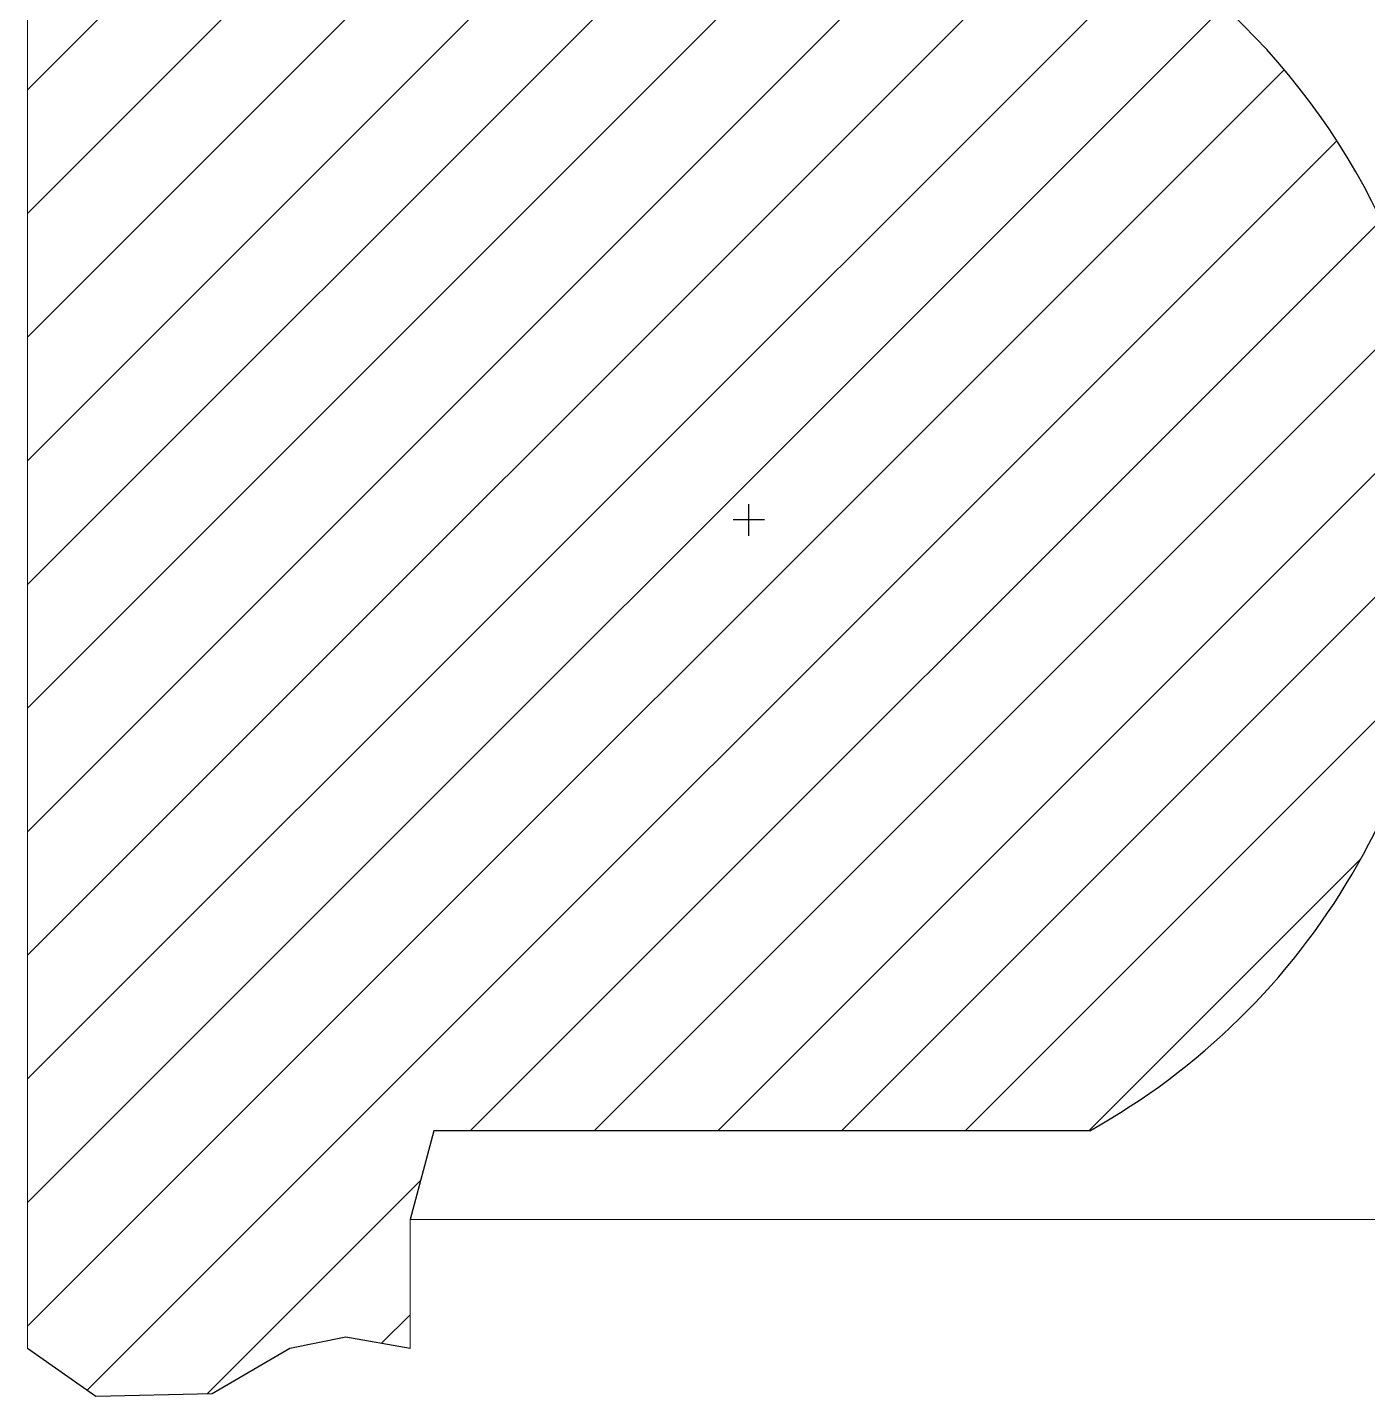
# Model space of a CAD drawing. Extents: x 7.8 to 40.8, y 9.2 to 40.5.
# Drawn here: x 10.56 to 25.88, y 9.21 to 24.88 of the extents above; entities that cross this region are included whole.
import ezdxf

# ---------------------------------------------------------------- set-up
doc = ezdxf.new("R2010")
doc.units = 0
doc.header["$LTSCALE"] = 0.5
doc.header["$MEASUREMENT"] = 0
doc.layers.add('DIM', color=1, linetype='CONTINUOUS')
doc.layers.add('OBJ', color=3, linetype='CONTINUOUS')

msp = doc.modelspace()

# ---------------------------------------------------------------- hatches: boundary and pattern name
at = {"layer": 'DIM'}
h = msp.add_hatch(dxfattribs=at)
h.set_pattern_fill('ANSI31', color=256, scale=8, style=0)
h.set_pattern_definition([(45, (28.5269, -51.2071), (-0.707107, 0.707107), [])])
edge = h.paths.add_edge_path()
edge.add_arc((18.8069968, 19.2415666), 8.0000016, 0, 90)
edge.add_line((18.8069968, 27.2415682), (10.5569969, 27.2415682))
edge.add_line((10.5569969, 27.2415682), (10.5569969, 9.7661808))
edge.add_line((10.5569969, 9.7661808), (11.3394682, 9.2140751))
edge.add_line((11.3394682, 9.2140751), (12.6714125, 9.2465323))
edge.add_line((12.6714125, 9.2465323), (13.5569968, 9.7661808))
edge.add_line((13.5569968, 9.7661808), (14.1982749, 9.8956785))
edge.add_line((14.1982749, 9.8956785), (14.9319968, 9.7661808))
edge.add_line((14.9319968, 9.7661808), (14.9319968, 11.2415649))
edge.add_line((14.9319968, 11.2415649), (15.2036378, 12.255343))
edge.add_line((15.2036378, 12.255343), (22.7047787, 12.255343))
edge.add_arc((18.8069968, 19.2415666), 8.0000016, 299.15819704, 360)

# ---------------------------------------------------------------- linework, layer by layer
for p, q in [((18.8069968, 19.0615666), (18.8069968, 19.4215666)), ((18.9869968, 19.2415666), (18.6269968, 19.2415666))]:
    msp.add_line(p, q, dxfattribs=at)
at = {"layer": 'OBJ', "linetype": 'Continuous', "lineweight": 15}
for p, q in [((10.5569969, 9.7661808), (10.5569969, 27.2415682)), ((14.9319968, 11.2415649), (14.9319968, 9.7661808)), ((26.8069965, 11.2415649), (14.9319968, 11.2415649))]:
    msp.add_line(p, q, dxfattribs=at)
at = {"layer": 'OBJ'}
for p, q in [((15.2036378, 12.255343), (14.9319968, 11.2415649)), ((22.7047787, 12.255343), (15.2036378, 12.255343))]:
    msp.add_line(p, q, dxfattribs=at)
msp.add_lwpolyline([(14.9319968, 9.7661808), (14.1982749, 9.8956785), (13.5569968, 9.7661808), (12.6714125, 9.2465323), (11.3394682, 9.2140751), (10.5569969, 9.7661808)], dxfattribs=at)
for start, end in [(0, 90), (299.15819704, 0)]:
    msp.add_arc((18.8069968, 19.2415666), 8.0000016, start, end, dxfattribs=at)

doc.saveas('drawing.dxf')
